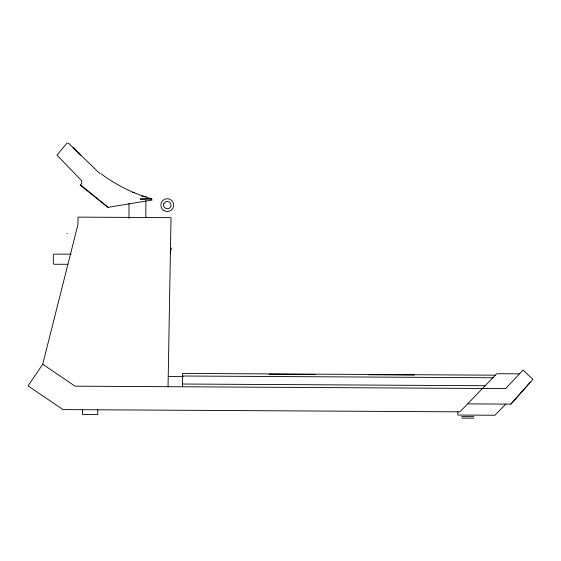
<?xml version="1.0" encoding="UTF-8"?>
<svg xmlns="http://www.w3.org/2000/svg" width="561" height="561" viewBox="0 0 561 561"><rect width="100%" height="100%" fill="white"/><g stroke="black" fill="none" stroke-linecap="round" stroke-linejoin="round"><path stroke-width="0.84" d="M128.981 218.369L129.002 203.552M145.832 217.57L145.86 200.466M82.488 409.705L82.46 414.446L97.768 414.537L97.796 409.789M182.57 386.767L182.648 373.416L495.314 375.183M457.881 411.823L457.86 415.042L494.907 415.252L505.833 404.095M168.048 386.69L171.014 217.647L78 217.121L77.958 224.484L42.72 364.257L28.05 385.898L63 409.593L459.936 411.837L496.787 373.703L519.444 373.836M170.2 252.969L171.442 248.046M67.025 143.069L56.942 155.124L81.149 180.207C82.411 181.715 81.885 184.225 80.125 185.095L108.014 207.353L152.122 200.053L151.463 198.839C133.385 193.601 116.281 185.081 101.155 173.889M468.063 403.464L468.323 403.885L510.889 404.123L532.95 379.341L522.999 370.036L505.636 388.598L75.034 386.164L42.72 364.257M510.889 404.123L529.963 382.539M67.902 143.693L68.435 143.146L96.127 170.004A135.418 135.418 0 0 0 100.096 173.7M66.878 233.586L67.278 233.453M151.463 198.839L140.271 199.064L151.463 198.839L149.794 198.636M71.254 254.154L54.34 254.154A1.01 1.01 0 0 0 53.33 255.164L53.33 263.256A1.01 1.01 0 0 0 54.34 264.266L67.874 264.266M269.133 374.208L315.016 374.468M368.843 374.776L414.327 375.029M182.634 376.003L493.547 377.763M168.244 376.543L183.117 376.627M182.584 384.026L485.623 385.737M461.675 416.592L473.919 416.662M461.668 418.127L473.912 418.19M132.564 192.577L134.191 192.739M141.414 195.978L146.225 196.645M73.133 147.704L74.171 148.707L73.975 148.09M74.781 149.303L75.819 150.306L75.623 149.689M76.429 150.902L77.474 151.905L77.278 151.288M78.077 152.501L79.122 153.504L78.926 152.887M79.725 154.1L80.77 155.102L80.574 154.485M80.91 185.13L81.534 185.635M81.506 185.607L108.014 207.353M163.742 203.86C161.989 208.348 169.408 210.929 170.817 206.322C172.564 201.841 165.144 199.26 163.742 203.86M163.665 210.417A6.43 6.43 0 0 0 173.693 205.564A6.43 6.43 0 0 0 164.471 199.302A6.43 6.43 0 0 0 163.665 210.417"/></g></svg>
